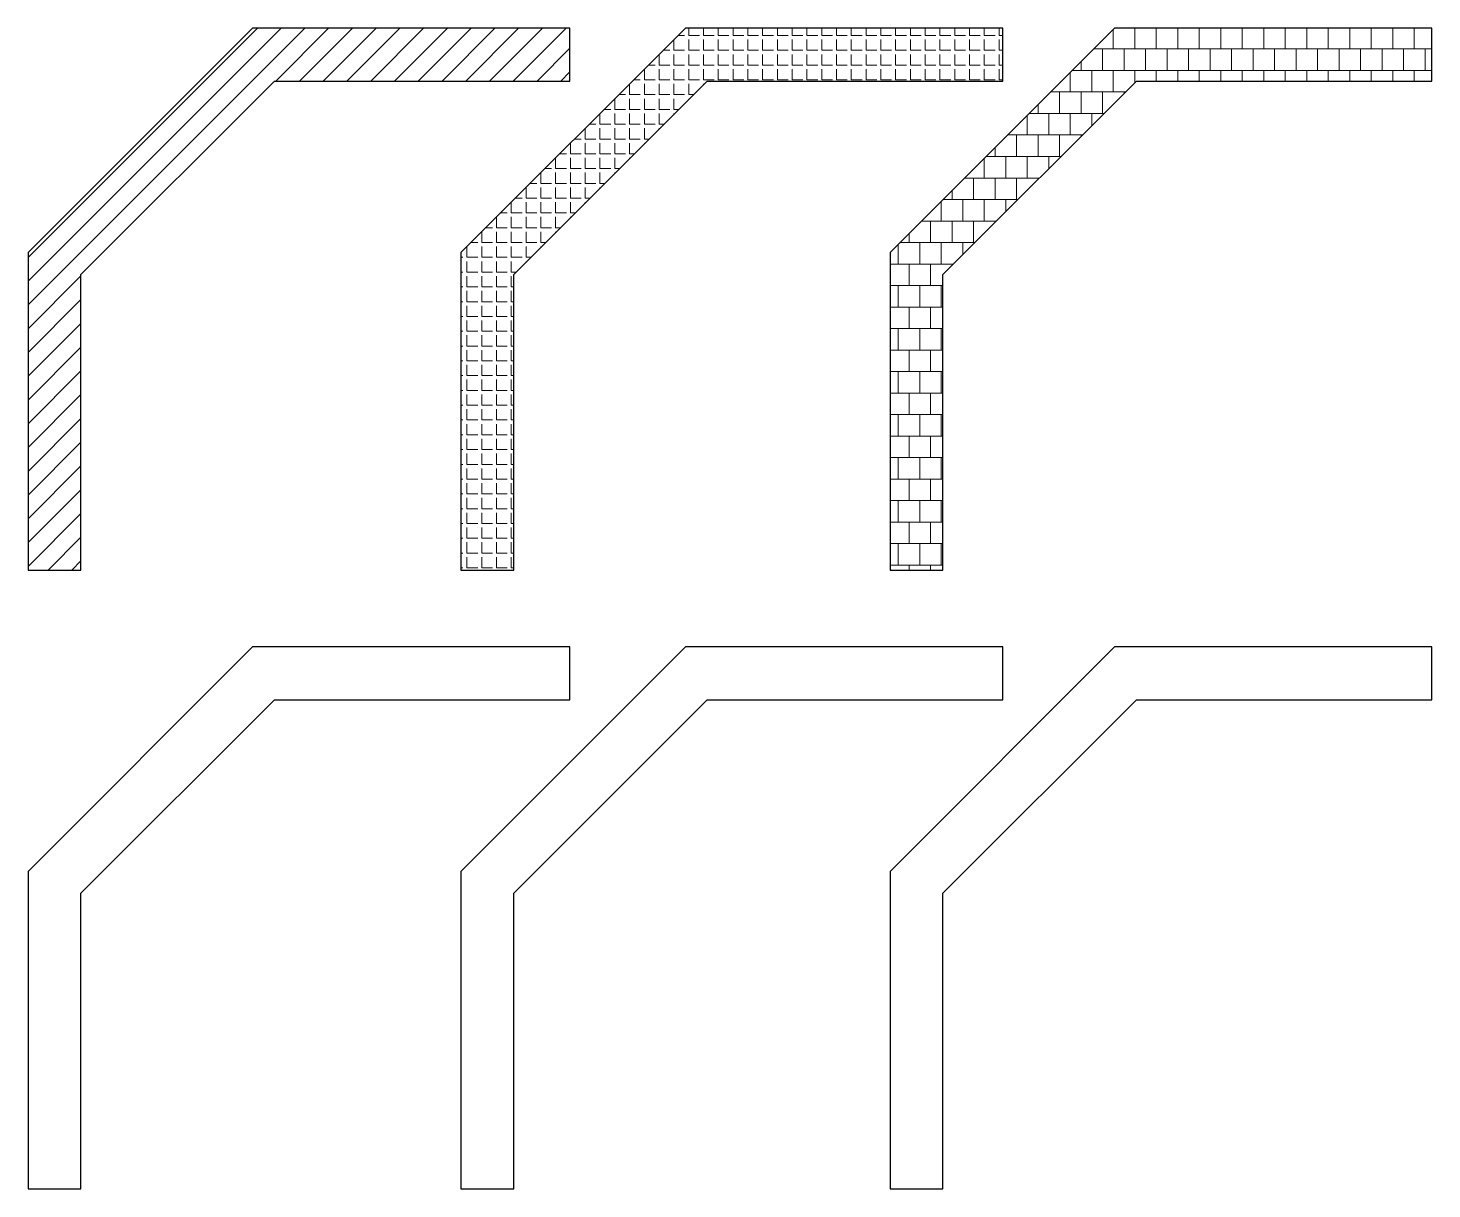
# Model space of a CAD drawing. Header units: millimetres. Extents: x 5 to 3217, y -2055 to 1097.
# Drawn here: x 1890 to 3217, y 0 to 1097 of the extents above; entities that cross this region are included whole.
import ezdxf

# ---------------------------------------------------------------- set-up
doc = ezdxf.new("R2010")
doc.units = ezdxf.units.MM
doc.header["$LTSCALE"] = 0.05
doc.layers.add('0-Hatch', color=61, linetype='Continuous', lineweight=0, transparency=0.5)
doc.layers.add('0-Object', color=7, linetype='Continuous', lineweight=30)

msp = doc.modelspace()

# ---------------------------------------------------------------- hatches: boundary and pattern name
at = {"layer": '0-Hatch'}
h = msp.add_hatch(dxfattribs=at)
h.set_pattern_fill('ANSI31', color=256, scale=5)
h.paths.add_polyline_path([(2123.106, 1046.686), (2402.395, 1046.686), (2402.395, 1096.686), (2102.395, 1096.686), (1890.263, 884.554), (1890.263, 584.554), (1940.263, 584.554), (1940.263, 863.843)])
h = msp.add_hatch(dxfattribs=at)
h.set_pattern_fill('ANGLE', color=256, scale=2)
h.set_pattern_definition([(0, (0, 0), (0, 13.97), [10.16, -3.81]), (90, (0, 0), (-13.97, 9e-16), [10.16, -3.81])])
h.paths.add_polyline_path([(2532.22, 1046.686), (2811.509, 1046.686), (2811.509, 1096.686), (2511.509, 1096.686), (2299.377, 884.554), (2299.377, 584.554), (2349.377, 584.554), (2349.377, 863.843)])
h = msp.add_hatch(dxfattribs=at)
h.set_pattern_fill('AR-B88', color=256, scale=0.1)
h.paths.add_polyline_path([(2937.776, 1046.686), (3217.065, 1046.686), (3217.065, 1096.686), (2917.065, 1096.686), (2704.933, 884.554), (2704.933, 584.554), (2754.933, 584.554), (2754.933, 863.843)])

# ---------------------------------------------------------------- linework, layer by layer
at = {"layer": '0-Object'}
for points in [[(2102.395, 1096.686), (1890.263, 884.554), (1890.263, 584.554), (1940.263, 584.554), (1940.263, 863.843), (2123.106, 1046.686), (2402.395, 1046.686), (2402.395, 1096.686)], [(2511.509, 1096.686), (2299.377, 884.554), (2299.377, 584.554), (2349.377, 584.554), (2349.377, 863.843), (2532.22, 1046.686), (2811.509, 1046.686), (2811.509, 1096.686)], [(2917.065, 1096.686), (2704.933, 884.554), (2704.933, 584.554), (2754.933, 584.554), (2754.933, 863.843), (2937.776, 1046.686), (3217.065, 1046.686), (3217.065, 1096.686)], [(2102.395, 512.132), (1890.263, 300), (1890.263, 0), (1940.263, 0), (1940.263, 279.289), (2123.106, 462.132), (2402.395, 462.132), (2402.395, 512.132)], [(2511.509, 512.132), (2299.377, 300), (2299.377, 0), (2349.377, 0), (2349.377, 279.289), (2532.22, 462.132), (2811.509, 462.132), (2811.509, 512.132)], [(2917.065, 512.132), (2704.933, 300), (2704.933, 0), (2754.933, 0), (2754.933, 279.289), (2937.776, 462.132), (3217.065, 462.132), (3217.065, 512.132)]]:
    msp.add_lwpolyline(points, close=True, dxfattribs=at)

doc.saveas('drawing.dxf')
